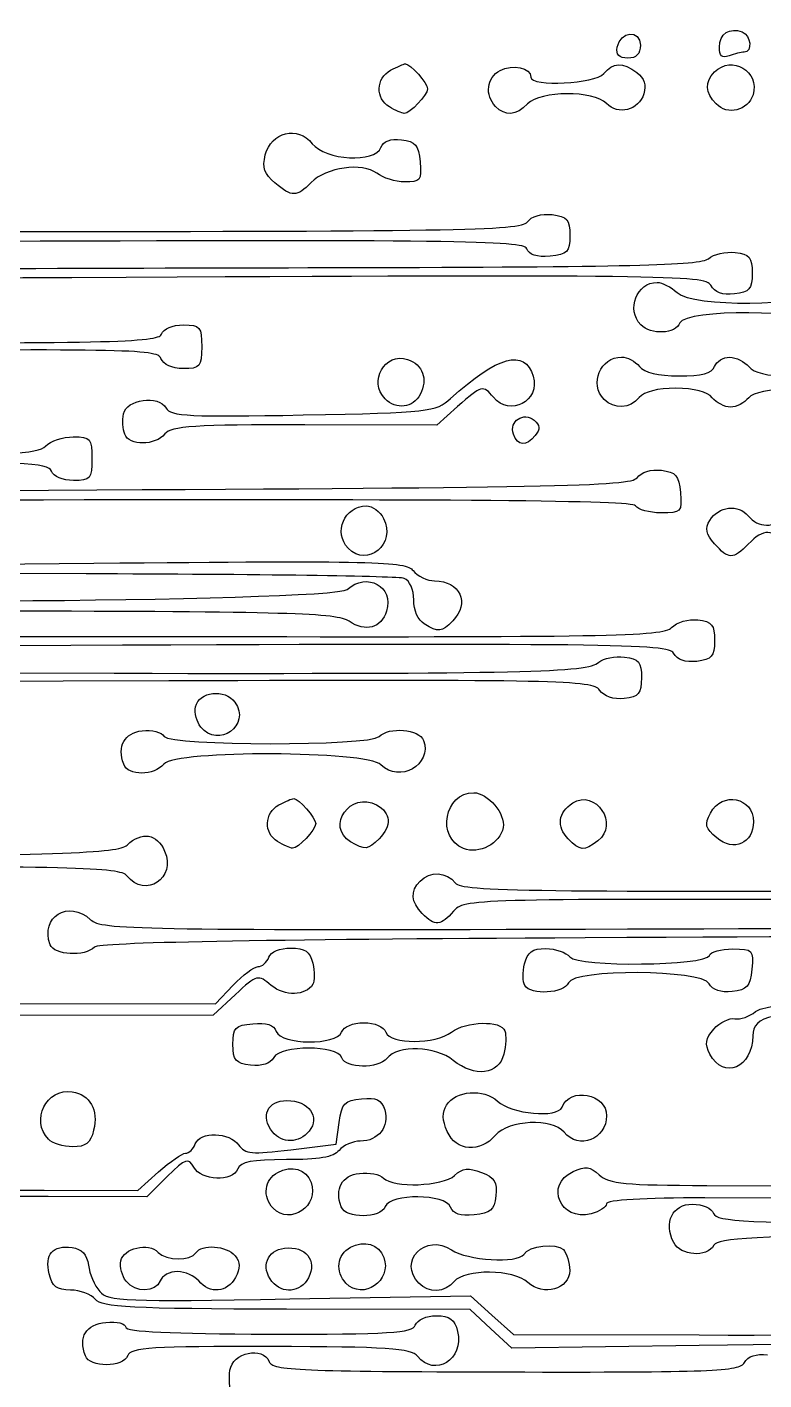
# Model space of a CAD drawing. Extents: x 25 to 242, y 39 to 365.
# Drawn here: x 71.3 to 96.76, y 302.19 to 348.99 of the extents above; entities that cross this region are included whole.
import ezdxf

# ---------------------------------------------------------------- set-up
doc = ezdxf.new("R2010")
doc.units = 0
doc.layers.add('Layer_1', color=7, linetype='CONTINUOUS')

msp = doc.modelspace()

# ---------------------------------------------------------------- linework, layer by layer
at = {"layer": 'Layer_1', "color": 7}
for points in [[(91.693743, 348.295209)], [(95.226589, 348.303005)], [(83.820013, 346.230999)], [(87.487013, 346.249045)], [(95.111709, 346.332049)], [(79.863213, 343.600207)], [(92.506861, 338.696982)], [(83.672903, 336.13016)], [(91.237963, 336.1141)], [(74.671633, 334.90857)], [(88.107913, 334.914342)], [(72.141283, 333.633713)], [(82.395943, 330.961703)], [(95.056849, 331.119818)], [(85.025063, 328.344755)], [(77.299603, 324.778341)], [(74.636063, 323.488971)], [(79.958193, 320.814203)], [(82.479843, 320.809203)], [(89.997263, 320.909903)], [(95.132869, 320.944263)], [(86.385233, 320.574383)], [(84.956253, 318.324393)], [(72.094893, 317.246373)], [(88.498593, 315.835953)], [(86.027323, 313.244433)], [(94.898489, 313.461863)], [(79.777623, 310.772323)], [(85.817713, 310.786603)], [(72.035233, 310.519043)], [(79.803043, 308.132333)], [(79.761503, 305.599063)], [(82.316663, 305.539363)], [(84.838353, 305.534463)]]:
    msp.add_lwpolyline(points, close=True, dxfattribs=at)
for points in [[(86.175763, 335.862846), (85.462333, 335.221406), (80.893443, 335.231106)], [(62.271533, 330.976257), (62.859673, 330.343456), (73.605343, 330.445376)], [(73.335703, 330.076048), (62.673573, 330.098698), (61.969473, 330.746588)], [(54.228003, 325.376366), (60.111003, 325.363876), (60.831023, 326.008743), (61.551053, 326.653609), (74.309813, 326.637999)], [(76.193883, 326.375117), (61.562933, 326.330377), (60.903143, 325.685384), (60.243353, 325.040391), (54.277433, 324.979421)], [(60.701033, 315.922463), (60.749833, 315.236413), (69.281583, 315.218313), (77.813333, 315.200213), (78.419333, 315.845323)], [(78.495203, 315.521513), (77.724113, 314.810923), (68.238223, 314.802923)], [(80.418863, 310.154983), (81.974373, 310.346903), (82.081793, 311.100803)], [(94.795149, 308.919183), (98.130849, 308.912183), (98.773209, 309.532473), (99.415579, 310.152753), (133.038529, 310.228853), (166.661475, 310.304953), (167.274495, 309.644513), (167.887515, 308.984073), (174.171206, 308.973073), (180.454896, 308.962073), (181.246829, 308.315643), (182.038761, 307.669213), (185.935543, 307.659213)], [(185.723525, 307.246503), (181.739821, 307.243503), (181.145771, 307.882663), (180.551718, 308.521823), (174.229626, 308.535223), (167.907535, 308.548623), (167.109795, 309.226313), (166.312065, 309.904013), (132.906109, 309.870213), (99.500139, 309.836413), (98.814819, 309.158903), (98.129509, 308.481403), (94.724729, 308.488403)], [(71.885713, 308.752453), (75.125143, 308.745453), (75.845163, 309.390323)], [(76.143013, 309.228093), (75.434293, 308.529343), (72.022923, 308.536343)], [(82.153423, 308.179833), (82.153423, 308.179433)], [(74.718143, 305.609653), (74.718123, 305.609763)], [(80.373673, 304.993503), (86.618933, 305.103883), (87.361203, 304.432183), (88.103473, 303.760493), (94.527109, 303.746893)], [(94.522859, 303.386023), (88.046543, 303.294923), (87.327803, 303.960223), (86.609073, 304.625513), (80.263363, 304.639013)], [(73.311393, 303.024663), (73.311393, 303.025193)]]:
    msp.add_lwpolyline(points, dxfattribs=at)
for points in [[(91.693743, 348.295205), (91.800983, 348.856637), (92.496701, 348.917799), (92.494981, 348.365645)], [(95.226639, 348.303005), (95.227639, 348.762535), (95.576279, 348.993251), (96.016299, 348.826205)], [(96.016299, 348.826205), (96.317579, 348.71183), (96.374139, 348.12611), (96.083799, 348.126726)], [(92.057913, 347.919845), (91.757173, 347.92048), (91.644373, 348.036756), (91.693743, 348.295209)], [(92.494981, 348.365645), (92.493981, 348.057297), (92.358643, 347.919206), (92.057913, 347.919845)], [(95.558039, 347.997058), (95.322129, 347.904858), (95.225629, 347.993958), (95.226589, 348.303005)], [(91.231073, 347.383052), (91.554963, 347.780976), (91.877863, 347.790885), (92.372553, 347.418072)], [(95.055819, 347.439561), (95.645269, 348.040769), (96.638449, 347.453161), (96.387659, 346.651568)], [(96.083799, 348.126726), (95.977669, 348.126952), (95.741079, 348.068606), (95.558039, 347.997058)], [(83.819983, 346.230999), (83.331763, 346.524146), (83.355243, 347.221978), (83.862683, 347.498861)], [(83.862683, 347.498861), (84.086623, 347.62106), (84.316583, 347.720942), (84.373723, 347.72082)], [(84.373723, 347.72082), (84.548113, 347.72045), (85.135963, 347.053995), (85.135353, 346.857342)], [(87.487013, 346.249039), (87.109993, 346.63765), (87.186123, 347.240319), (87.643773, 347.490051)], [(87.643773, 347.490051), (88.071223, 347.723306), (88.709993, 347.583931), (88.708983, 347.257624)], [(88.708983, 347.257624), (88.707983, 346.917853), (90.942903, 347.029002), (91.231073, 347.383052)], [(92.372553, 347.418072), (92.629681, 347.224292), (92.707729, 346.9875), (92.613611, 346.686695)], [(95.111719, 346.332049), (94.735789, 346.719543), (94.716899, 347.093869), (95.055819, 347.439561)], [(85.135353, 346.857342), (85.134553, 346.63466), (84.530043, 345.99411), (84.329643, 346.003745)], [(91.319993, 346.349575), (90.878963, 346.804167), (89.045263, 346.795156), (88.595263, 346.336185)], [(88.595263, 346.336185), (88.190353, 345.923203), (87.830573, 345.89491), (87.487013, 346.249045)], [(92.613611, 346.686695), (92.433661, 346.111546), (91.729063, 345.927924), (91.319993, 346.349575)], [(96.387659, 346.651568), (96.216649, 346.104973), (95.504919, 345.926746), (95.111709, 346.332049)], [(84.329643, 346.003745), (84.251243, 346.007545), (84.021893, 346.109778), (83.820013, 346.230999)], [(79.530933, 344.567232), (79.730183, 345.370533), (80.654813, 345.593871), (81.153303, 344.959101)], [(81.153303, 344.959101), (81.610823, 344.376512), (83.323023, 344.282228), (83.529253, 344.82827)], [(83.529253, 344.82827), (83.612353, 345.048271), (83.858033, 345.141441), (84.235523, 345.0961)], [(84.235523, 345.0961), (84.718203, 345.03813), (84.824973, 344.910182), (84.878063, 344.326178)], [(79.863213, 343.600214), (79.497303, 343.905583), (79.421523, 344.126119), (79.530933, 344.567232)], [(83.385293, 343.934454), (82.892443, 344.319762), (81.630343, 344.141573), (81.112693, 343.613597)], [(84.878063, 344.326178), (84.936363, 343.684648), (84.892063, 343.626461), (84.350553, 343.633888)], [(81.112693, 343.613597), (80.614193, 343.105158), (80.458413, 343.103491), (79.863213, 343.600207)], [(84.350553, 343.633888), (84.025403, 343.638388), (83.591033, 343.773601), (83.385293, 343.934454)], [(68.658743, 341.922706), (86.085053, 341.917406), (88.373833, 341.954656), (88.583403, 342.246805)], [(88.583403, 342.246805), (88.729433, 342.45037), (89.057743, 342.548639), (89.440013, 342.503204)], [(89.440013, 342.503204), (89.973003, 342.439854), (90.059563, 342.33897), (90.057833, 341.783146)], [(90.057833, 341.783146), (90.055833, 341.211091), (89.977033, 341.129141), (89.371203, 341.070581)], [(88.567423, 341.325742), (88.462583, 341.608468), (86.070353, 341.637721), (68.658683, 341.569172)], [(89.371203, 341.070581), (88.912273, 341.026221), (88.647313, 341.110331), (88.567423, 341.325742)], [(94.843679, 340.980556), (95.028219, 341.136859), (95.444889, 341.232935), (95.769599, 341.194054)], [(95.769599, 341.194054), (96.270489, 341.134074), (96.359669, 341.025387), (96.357959, 340.476972)], [(82.299443, 340.673505), (92.058793, 340.691785), (94.575449, 340.753385), (94.843679, 340.980556)], [(72.847633, 340.322818), (54.303943, 340.230728), (50.940703, 340.167661), (50.797483, 339.909338)], [(60.482303, 340.603125), (65.766953, 340.629265), (75.584663, 340.660935), (82.299443, 340.673505)], [(94.929749, 340.06074), (94.740909, 340.409109), (93.408389, 340.424923), (72.847633, 340.322818)], [(96.357959, 340.476972), (96.355959, 339.923009), (96.268359, 339.82053), (95.743329, 339.76029)], [(92.506861, 338.69698), (92.004153, 339.215154), (92.370333, 340.162433), (93.072769, 340.160941)], [(93.072769, 340.160941), (93.242809, 340.160677), (93.552269, 340.001408), (93.760459, 339.807228)], [(93.760459, 339.807228), (94.303649, 339.300574), (98.237649, 339.331808), (98.795979, 339.847208)], [(95.743329, 339.76029), (95.329879, 339.71285), (95.065379, 339.81053), (94.929749, 340.06074)], [(98.778029, 338.737402), (98.389819, 339.219703), (94.041239, 339.238574), (93.860029, 338.758752)], [(75.938593, 338.365887), (76.009893, 338.554667), (76.325183, 338.688263), (76.697573, 338.687472)], [(76.697573, 338.687472), (77.285503, 338.686172), (77.334403, 338.628002), (77.332233, 337.931997)], [(93.860029, 338.758752), (93.714029, 338.372178), (92.859809, 338.333186), (92.506861, 338.696982)], [(62.172583, 338.07193), (74.106763, 338.04658), (75.831913, 338.08341), (75.938593, 338.365887)], [(77.332233, 337.931997), (77.330233, 337.235989), (77.280833, 337.177977), (76.692873, 337.179226)], [(75.925473, 337.532169), (75.805953, 337.854434), (74.654243, 337.873188), (62.115933, 337.757062)], [(76.692873, 337.179226), (76.297833, 337.180019), (76.006323, 337.314134), (75.925473, 337.532169)], [(83.672903, 336.13016), (83.085763, 336.735358), (83.662003, 337.752696), (84.446203, 337.495548)], [(84.446203, 337.495548), (84.975283, 337.322074), (85.160393, 336.810026), (84.884063, 336.284352)], [(85.934623, 336.14409), (87.567283, 337.62318), (88.495113, 337.874378), (88.788383, 336.9167)], [(91.237963, 336.1141), (90.718673, 336.649368), (91.105803, 337.579545), (91.847223, 337.577971)], [(91.847223, 337.577971), (92.041113, 337.577442), (92.317013, 337.431532), (92.460341, 337.25347)], [(95.058019, 337.247951), (95.125119, 337.425568), (95.360499, 337.570507), (95.581129, 337.570039)], [(95.581129, 337.570039), (95.801759, 337.56951), (96.099539, 337.423499), (96.242869, 337.245435)], [(92.460341, 337.25347), (92.631661, 337.040626), (93.100349, 336.928914), (93.828489, 336.927366)], [(93.828489, 336.927366), (94.619129, 336.925766), (94.970949, 337.017416), (95.058019, 337.247951)], [(96.242869, 337.245435), (96.414189, 337.032593), (96.882879, 336.920878), (97.611019, 336.91933)], [(87.413573, 336.186855), (87.064063, 336.621065), (87.000623, 336.604454), (86.175763, 335.862846)], [(88.788383, 336.9167), (89.049973, 336.062439), (87.973643, 335.491043), (87.413573, 336.186855)], [(98.761599, 336.293543), (98.762599, 336.633316), (96.527679, 336.522167), (96.239509, 336.168115)], [(74.629673, 335.608896), (74.725073, 336.115764), (75.852443, 336.272146), (76.101313, 335.813033)], [(80.838963, 335.573392), (85.205723, 335.656022), (85.422703, 335.68032), (85.934623, 336.14409)], [(84.884063, 336.284352), (84.638093, 335.816431), (84.049923, 335.741551), (83.672903, 336.13016)], [(92.456981, 336.17615), (92.140773, 335.787655), (91.582253, 335.759225), (91.237963, 336.1141)], [(93.718829, 336.496669), (93.086979, 336.497969), (92.623031, 336.380168), (92.456981, 336.17615)], [(94.978669, 336.170795), (94.813879, 336.375514), (94.350679, 336.495325), (93.718829, 336.496669)], [(95.608079, 335.84626), (95.405229, 335.846789), (95.121989, 335.99273), (94.978669, 336.170795)], [(96.239509, 336.168115), (96.095069, 335.990664), (95.810929, 335.845828), (95.608079, 335.84626)], [(74.671673, 334.908544), (74.608273, 335.079515), (74.589373, 335.394673), (74.629673, 335.608896)], [(76.101313, 335.813033), (76.253033, 335.53313), (76.922313, 335.499277), (80.838963, 335.573392)], [(88.107923, 334.914344), (87.944273, 335.355635), (88.462843, 335.698704), (88.825123, 335.38883)], [(80.893443, 335.231106), (77.088573, 335.239206), (76.280643, 335.186856), (76.061953, 334.91817)], [(88.825123, 335.38883), (89.029683, 335.213855), (89.037633, 335.08394), (88.857323, 334.862422)], [(71.932883, 334.496014), (72.106803, 334.673404), (72.539553, 334.817925), (72.894533, 334.817171)], [(72.894533, 334.817171), (73.492073, 334.815871), (73.539793, 334.759851), (73.537613, 334.061677)], [(76.061953, 334.91817), (75.727403, 334.507156), (74.822803, 334.500888), (74.671633, 334.90857)], [(88.857323, 334.862422), (88.539763, 334.472271), (88.264783, 334.491323), (88.107913, 334.914342)], [(65.334773, 334.186833), (70.638493, 334.175563), (71.665903, 334.223713), (71.932883, 334.496014)], [(72.141283, 333.633713), (72.038193, 333.9117), (71.096273, 333.959132), (65.440513, 333.971146)], [(73.537613, 334.061677), (73.535613, 333.365669), (73.486213, 333.307657), (72.898253, 333.308906)], [(92.377893, 333.39963), (92.525211, 333.59769), (92.862319, 333.701565), (93.219259, 333.658882)], [(70.276853, 332.966627), (89.573413, 333.057157), (92.160863, 333.107853), (92.377893, 333.39963)], [(72.898253, 333.308906), (72.525863, 333.309699), (72.211403, 333.444632), (72.141283, 333.633713)], [(93.219259, 333.658882), (93.720419, 333.598962), (93.824919, 333.476637), (93.878499, 332.887273)], [(93.878499, 332.887273), (93.939399, 332.217477), (93.909999, 332.186945), (93.205759, 332.188439)], [(92.323753, 332.433139), (92.216653, 332.611963), (86.415113, 332.663181), (70.389843, 332.626772)], [(82.395943, 330.961703), (81.869803, 331.504023), (82.265583, 332.427146), (83.023533, 332.425535)], [(83.023533, 332.425535), (83.227513, 332.425005), (83.495013, 332.230613), (83.617983, 331.993343)], [(93.205759, 332.188439), (92.800729, 332.189233), (92.403833, 332.299414), (92.323753, 332.433139)], [(94.890659, 331.928147), (95.190499, 332.415562), (95.886029, 332.497578), (96.218359, 332.084712)], [(83.617983, 331.993343), (84.069293, 331.122536), (83.063583, 330.273525), (82.395943, 330.961703)], [(95.056849, 331.1198), (94.758729, 331.459401), (94.719549, 331.649985), (94.890659, 331.928147)], [(96.218359, 332.084712), (96.559729, 331.660608), (97.148109, 331.654539), (97.487589, 332.071612)], [(97.630219, 331.062538), (97.028189, 331.645465), (96.761719, 331.653461), (96.223719, 331.104738)], [(96.223719, 331.104738), (95.694779, 330.565249), (95.541959, 330.567226), (95.056849, 331.119818)], [(73.605343, 330.445376), (83.420813, 330.538476), (84.375783, 330.516506), (84.637283, 330.191633)], [(84.329833, 329.92191), (84.147233, 329.99423), (79.199883, 330.063592), (73.335703, 330.076048)], [(82.366023, 329.540251), (83.044313, 330.152786), (83.985743, 329.633061), (83.722433, 328.791441)], [(84.637283, 330.191633), (84.794743, 329.996018), (85.129483, 329.83553), (85.381153, 329.834995)], [(58.488673, 329.39372), (58.905293, 328.964282), (81.884383, 329.105303), (82.366023, 329.540251)], [(84.659913, 329.177785), (84.660913, 329.537664), (84.524853, 329.844668), (84.329833, 329.92191)], [(85.381153, 329.834995), (86.260713, 329.833095), (86.609773, 329.061745), (86.008553, 328.448529)], [(85.025063, 328.344755), (84.811673, 328.472885), (84.658803, 328.821632), (84.659913, 329.177785)], [(82.428893, 328.435857), (82.007163, 328.720678), (80.359613, 328.76834), (70.188783, 328.789943)], [(83.722433, 328.791441), (83.536673, 328.197721), (82.999953, 328.050184), (82.428893, 328.435857)], [(76.392883, 327.911646), (91.406113, 327.882726), (93.277639, 327.915846), (93.571969, 328.216091)], [(86.008553, 328.448529), (85.624553, 328.056874), (85.522453, 328.0461), (85.025063, 328.344755)], [(93.571969, 328.216091), (93.757449, 328.405273), (94.155989, 328.522518), (94.480919, 328.48349)], [(94.480919, 328.48349), (94.969009, 328.42486), (95.059229, 328.312847), (95.057529, 327.767599)], [(54.021933, 327.818036), (57.059123, 327.887366), (67.126053, 327.929492), (76.392883, 327.911646)], [(93.639049, 327.333417), (93.463129, 327.657963), (91.644793, 327.678638), (70.926503, 327.59164)], [(95.057529, 327.767599), (95.055529, 327.213635), (94.967929, 327.111157), (94.442899, 327.050914)], [(91.059683, 327.019441), (91.221053, 327.156054), (91.618753, 327.236016), (91.943463, 327.197138)], [(91.943463, 327.197138), (92.444341, 327.137168), (92.533531, 327.028469), (92.531821, 326.480056)], [(94.442899, 327.050914), (94.039519, 327.004634), (93.764969, 327.101114), (93.639049, 327.333417)], [(74.309813, 326.637999), (88.652313, 326.620459), (90.641923, 326.665769), (91.059683, 327.019441)], [(91.081313, 326.058078), (90.844663, 326.391871), (89.692943, 326.416398), (76.193883, 326.375117)], [(92.531821, 326.480056), (92.529821, 325.930287), (92.440721, 325.823398), (91.933803, 325.764983)], [(77.120593, 325.478984), (77.220393, 326.006616), (78.144623, 326.115048), (78.482313, 325.63874)], [(91.933803, 325.764983), (91.556653, 325.721523), (91.243613, 325.829143), (91.081313, 326.058078)], [(77.299603, 324.778341), (77.160863, 324.950704), (77.080313, 325.265992), (77.120593, 325.478984)], [(78.482313, 325.63874), (79.045863, 324.843833), (77.911273, 324.018434), (77.299603, 324.778341)], [(74.636063, 323.488985), (74.404043, 324.114626), (74.658663, 324.577814), (75.273463, 324.648661)], [(75.273463, 324.648661), (75.606793, 324.687071), (75.950343, 324.600231), (76.036903, 324.455685)], [(76.036903, 324.455685), (76.236653, 324.122138), (83.137883, 324.115311), (83.464403, 324.448285)], [(83.464403, 324.448285), (83.808873, 324.799628), (84.853553, 324.706963), (84.999993, 324.312075)], [(83.527543, 323.471161), (83.054823, 323.958425), (76.420403, 323.982661), (76.026383, 323.498571)], [(84.999993, 324.312075), (85.307993, 323.48153), (84.155843, 322.82354), (83.527543, 323.471161)], [(76.026383, 323.498571), (75.691843, 323.087554), (74.787233, 323.081286), (74.636063, 323.488971)], [(82.479863, 320.809203), (81.602983, 321.335726), (82.478863, 322.578644), (83.376933, 322.082833)], [(86.385233, 320.574383), (85.432703, 320.956393), (85.718133, 322.508445), (86.740533, 322.506273)], [(86.740533, 322.506273), (87.216863, 322.505173), (87.843073, 321.763772), (87.753383, 321.306973)], [(90.154233, 322.151974), (90.941103, 322.65737), (91.776563, 321.401774), (91.025933, 320.841903)], [(94.913279, 321.803466), (95.315189, 322.56803), (96.406549, 322.346621), (96.403919, 321.501058)], [(79.958173, 320.814203), (79.469953, 321.107353), (79.493443, 321.805186), (80.000873, 322.08207)], [(80.000873, 322.08207), (80.224803, 322.204268), (80.454773, 322.304151), (80.511903, 322.304029)], [(80.511903, 322.304029), (80.686303, 322.303764), (81.274153, 321.637205), (81.273533, 321.440551)], [(83.376933, 322.082833), (83.881153, 321.804603), (83.913123, 321.371734), (83.463333, 320.912983)], [(89.997263, 320.909863), (89.588993, 321.330694), (89.652013, 321.829405), (90.154233, 322.151974)], [(95.132869, 320.944263), (94.735999, 321.275473), (94.703199, 321.40381), (94.913279, 321.803466)], [(74.751023, 320.694943), (75.271833, 321.175713), (75.785343, 321.094223), (76.052403, 320.488433)], [(81.273533, 321.440551), (81.272733, 321.217873), (80.668233, 320.577313), (80.467833, 320.586953)], [(87.753383, 321.306973), (87.644043, 320.750093), (86.917353, 320.360983), (86.385233, 320.574383)], [(96.403919, 321.501058), (96.401919, 320.753693), (95.719329, 320.454833), (95.132869, 320.944263)], [(61.456783, 320.261343), (72.632703, 320.352743), (74.444313, 320.411813), (74.751023, 320.694943)], [(80.467833, 320.586953), (80.389433, 320.590953), (80.160083, 320.692983), (79.958193, 320.814203)], [(83.463333, 320.912983), (83.079333, 320.521323), (82.977233, 320.510553), (82.479843, 320.809203)], [(91.025933, 320.841903), (90.537243, 320.477393), (90.408583, 320.485893), (89.997263, 320.909903)], [(76.052403, 320.488433), (76.467323, 319.547223), (75.385813, 318.837333), (74.746673, 319.631373)], [(74.746673, 319.631373), (74.510883, 319.924303), (72.958703, 319.963533), (61.603043, 319.963573)], [(84.881793, 319.451103), (85.228883, 319.805123), (85.786783, 319.773513), (86.101933, 319.382003)], [(84.956293, 318.324373), (84.562693, 318.730073), (84.538183, 319.100683), (84.881793, 319.451103)], [(86.101933, 319.382003), (86.333323, 319.094553), (88.622453, 319.064403), (105.617529, 319.125033)], [(72.094893, 317.246403), (71.737053, 318.211353), (72.730033, 318.824783), (73.494963, 318.111313)], [(99.957499, 318.811093), (86.715123, 318.833093), (86.384543, 318.823593), (86.036403, 318.408993)], [(86.036403, 318.408993), (85.605583, 317.895913), (85.388463, 317.878913), (84.956253, 318.324393)], [(73.494963, 318.111313), (73.857293, 317.773343), (75.133773, 317.749283), (90.594593, 317.788963)], [(90.594593, 317.788963), (106.533819, 317.829863), (107.315729, 317.850063), (107.586939, 318.228143)], [(90.591673, 317.484423), (79.097063, 317.423023), (73.782093, 317.322583), (73.626593, 317.163973)], [(107.597949, 317.196403), (107.345659, 317.552253), (106.370069, 317.568783), (90.591673, 317.484423)], [(73.626593, 317.163973), (73.295893, 316.826683), (72.229253, 316.884083), (72.094893, 317.246373)], [(79.654123, 316.812293), (79.725223, 317.000453), (80.040273, 317.134673), (80.409103, 317.133893)], [(80.409103, 317.133893), (80.905133, 317.132893), (81.069643, 317.018573), (81.169333, 316.605863)], [(88.492553, 316.590023), (88.592863, 316.994473), (88.761983, 317.115873), (89.223733, 317.114883)], [(89.223733, 317.114883), (89.554113, 317.114093), (89.929153, 316.983503), (90.057153, 316.824473)], [(90.057153, 316.824473), (90.344613, 316.467343), (94.761189, 316.514833), (94.879919, 316.876373)], [(94.879919, 316.876373), (94.920819, 317.000893), (95.283359, 317.102063), (95.685569, 317.101213)], [(95.685569, 317.101213), (96.384039, 317.099213), (96.413809, 317.068213), (96.348829, 316.399543)], [(78.419333, 315.845323), (78.752633, 316.200133), (79.139363, 316.490193), (79.278743, 316.489893)], [(79.278743, 316.489893), (79.418123, 316.489633), (79.587043, 316.634683), (79.654123, 316.812293)], [(81.169333, 316.605863), (81.239333, 316.316183), (81.241533, 315.988523), (81.174333, 315.877723)], [(88.498553, 315.835883), (88.423453, 315.961283), (88.420753, 316.300643), (88.492553, 316.590023)], [(94.870549, 315.900153), (94.604699, 316.390613), (90.190583, 316.416073), (90.006333, 315.928253)], [(96.348829, 316.399543), (96.291129, 315.805373), (96.188089, 315.688783), (95.668179, 315.629133)], [(79.734523, 315.841323), (79.274923, 316.224883), (79.252053, 316.218983), (78.495203, 315.521513)], [(90.006333, 315.928253), (89.866433, 315.557823), (88.707653, 315.486893), (88.498593, 315.835953)], [(81.174333, 315.877723), (80.929733, 315.474553), (80.196223, 315.455993), (79.734523, 315.841323)], [(95.668179, 315.629133), (95.271799, 315.583633), (94.990259, 315.679333), (94.870549, 315.900153)], [(96.469679, 314.932833), (97.029509, 315.406783), (103.153019, 315.508183), (103.522119, 315.049613)], [(78.412773, 313.802133), (78.414773, 314.374183), (78.493473, 314.456133), (79.099393, 314.514693)], [(79.099393, 314.514693), (79.570903, 314.560293), (79.822933, 314.475893), (79.909063, 314.243643)], [(82.167563, 314.225043), (82.239263, 314.414833), (82.554893, 314.547423), (82.933143, 314.546613)], [(82.933143, 314.546613), (83.311393, 314.545823), (83.626213, 314.411883), (83.696703, 314.221793)], [(85.966823, 314.223793), (86.466093, 314.608993), (87.687103, 314.637493), (87.812873, 314.266893)], [(95.037479, 314.330253), (95.242009, 314.560733), (95.566499, 314.721663), (95.758559, 314.687873)], [(95.758559, 314.687873), (95.950619, 314.654073), (96.270619, 314.764273), (96.469679, 314.932833)], [(100.112029, 314.941113), (97.090069, 314.947113), (96.382969, 314.787613), (96.380819, 314.097223)], [(79.909063, 314.243643), (80.081543, 313.778563), (81.992993, 313.762853), (82.167563, 314.225043)], [(83.696703, 314.221793), (83.854583, 313.796063), (85.414193, 313.797463), (85.966823, 314.223793)], [(87.812873, 314.266893), (87.863173, 314.118653), (87.844773, 313.755093), (87.771973, 313.458993)], [(94.898489, 313.461853), (94.712269, 313.821153), (94.740129, 313.995183), (95.037479, 314.330253)], [(96.380819, 314.097223), (96.377819, 312.990233), (95.367299, 312.557293), (94.898489, 313.461863)], [(79.022923, 313.082833), (78.498283, 313.145333), (78.411043, 313.248163), (78.412773, 313.802133)], [(82.175223, 313.335303), (82.012263, 313.774743), (80.060453, 313.783933), (79.820003, 313.346403)], [(86.027343, 313.244503), (85.408773, 313.745973), (84.116693, 313.785763), (83.733633, 313.315103)], [(79.820003, 313.346403), (79.701143, 313.130133), (79.416423, 313.035983), (79.022923, 313.082833)], [(83.733633, 313.315103), (83.433533, 312.946403), (82.314063, 312.960913), (82.175223, 313.335303)], [(87.771973, 313.458993), (87.597233, 312.748183), (86.765603, 312.645913), (86.027323, 313.244433)], [(72.035233, 310.519043), (71.403823, 311.169873), (71.969433, 312.297763), (72.858393, 312.160603)], [(85.793733, 311.702383), (86.100433, 312.201583), (87.082773, 312.277283), (87.553733, 311.838003)], [(89.786073, 311.632233), (90.052333, 312.337253), (91.331133, 312.088663), (91.328773, 311.332343)], [(72.858393, 312.160603), (73.474253, 312.065603), (73.771133, 311.530543), (73.597173, 310.829183)], [(79.777623, 310.772303), (79.347953, 311.306113), (79.603153, 311.860353), (80.277963, 311.858923)], [(80.277963, 311.858923), (81.031463, 311.856923), (81.443273, 311.287593), (81.044793, 310.798023)], [(82.081793, 311.100803), (82.175993, 311.762193), (82.270833, 311.862643), (82.854413, 311.919433)], [(82.854413, 311.919433), (83.377693, 311.970333), (83.549263, 311.887333), (83.658593, 311.530323)], [(85.817733, 310.786603), (85.644383, 311.179843), (85.637363, 311.447833), (85.793733, 311.702383)], [(87.553733, 311.838003), (88.040253, 311.384213), (89.636823, 311.237053), (89.786073, 311.632233)], [(83.658593, 311.530323), (83.833383, 310.959543), (83.435773, 310.451533), (82.815263, 310.452853)], [(89.856003, 310.761303), (89.459373, 311.254053), (87.932193, 311.187823), (87.487813, 310.658593)], [(91.328773, 311.332343), (91.325773, 310.514353), (90.357203, 310.138623), (89.856003, 310.761303)], [(73.597173, 310.829183), (73.486243, 310.381923), (73.328163, 310.257743), (72.870983, 310.258713)], [(77.112063, 310.357223), (77.275993, 310.791283), (78.293913, 310.766273), (78.610013, 310.320423)], [(81.044793, 310.798023), (80.698343, 310.372383), (80.109163, 310.360423), (79.777623, 310.772323)], [(87.487813, 310.658593), (86.965013, 310.035973), (86.120073, 310.100743), (85.817713, 310.786603)], [(72.870983, 310.258713), (72.549573, 310.259503), (72.173483, 310.376543), (72.035233, 310.519043)], [(76.777643, 310.034743), (76.894493, 310.034493), (77.044973, 310.179613), (77.112063, 310.357223)], [(78.610013, 310.320423), (78.829393, 310.010983), (79.071903, 309.988803), (80.418863, 310.154983)], [(82.815263, 310.452853), (82.554623, 310.453383), (82.223203, 310.308673), (82.078763, 310.131213)], [(75.845163, 309.390323), (76.241173, 309.745003), (76.660793, 310.034983), (76.777643, 310.034743)], [(77.057563, 309.549353), (76.871433, 309.890713), (76.783883, 309.859963), (76.143013, 309.228093)], [(82.078763, 310.131213), (81.888573, 309.897553), (81.386803, 309.809493), (80.259243, 309.811883)], [(78.580353, 309.492253), (78.409793, 309.040653), (77.312503, 309.081793), (77.057563, 309.549353)], [(80.259243, 309.811883), (79.069163, 309.813883), (78.673583, 309.739083), (78.580353, 309.492253)], [(79.803043, 308.132333), (79.426023, 308.520943), (79.502153, 309.123613), (79.959803, 309.373353)], [(79.959803, 309.373353), (80.435843, 309.633113), (80.943873, 309.479083), (81.112713, 309.023783)], [(82.786693, 309.338713), (83.117743, 309.376913), (83.490233, 309.303413), (83.614443, 309.175353)], [(86.075413, 309.267153), (86.352253, 309.522723), (86.557543, 309.546193), (86.999333, 309.372823)], [(86.999333, 309.372823), (87.455923, 309.193643), (87.553933, 309.033743), (87.499003, 308.557643)], [(90.790133, 307.938143), (89.723463, 307.666123), (89.179073, 308.940383), (90.166133, 309.398753)], [(90.166133, 309.398753), (90.593613, 309.597263), (90.762883, 309.575983), (91.075433, 309.284463)], [(68.461273, 309.100653), (68.617533, 308.812403), (69.149863, 308.758273), (71.885713, 308.752453)], [(81.112713, 309.023783), (81.411743, 308.217443), (80.393133, 307.524103), (79.803043, 308.132333)], [(82.153423, 308.179433), (81.922053, 308.803333), (82.176023, 309.268273), (82.786693, 309.338713)], [(83.614443, 309.175353), (83.955693, 308.823613), (85.663963, 308.887333), (86.075413, 309.267153)], [(91.075433, 309.284463), (91.399163, 308.982503), (91.983173, 308.925153), (94.795149, 308.919183)], [(72.022923, 308.536343), (69.184433, 308.542343), (68.591063, 308.489343), (68.489583, 308.220653)], [(85.936393, 308.170233), (85.763913, 308.635323), (83.852463, 308.651033), (83.677893, 308.188833)], [(87.499003, 308.557643), (87.442003, 308.063853), (87.316833, 307.954363), (86.746063, 307.899193)], [(94.724729, 308.488403), (92.639051, 308.492403), (91.319693, 308.413803), (91.319293, 308.284273)], [(83.677893, 308.188833), (83.519663, 307.769873), (82.308083, 307.762443), (82.153423, 308.179833)], [(86.746063, 307.899193), (86.274553, 307.853593), (86.022523, 307.937993), (85.936393, 308.170233)], [(91.319293, 308.284273), (91.319023, 308.168023), (91.080813, 308.012273), (90.790133, 307.938143)], [(93.644859, 306.946013), (93.288679, 307.633253), (93.601359, 308.273723), (94.292349, 308.272263)], [(94.292349, 308.272263), (94.642949, 308.271463), (94.956149, 308.132653), (95.024799, 307.947503)], [(95.024799, 307.947503), (95.128239, 307.668573), (96.150459, 307.621913), (102.451459, 307.608533)], [(82.473423, 306.780373), (82.949473, 307.040143), (83.457493, 306.886113), (83.626343, 306.430813)], [(84.838353, 305.534363), (84.099573, 306.295863), (85.069433, 307.292333), (85.962403, 306.689253)], [(102.263459, 307.212113), (96.466729, 307.164013), (95.173149, 307.099253), (95.034399, 306.850413)], [(72.061103, 305.857263), (71.897613, 306.534123), (72.188013, 306.871333), (72.850393, 306.773783)], [(72.850393, 306.773783), (73.196353, 306.722883), (73.368483, 306.536993), (73.417243, 306.161813)], [(74.539123, 306.310403), (74.623323, 306.755353), (75.491823, 306.953993), (75.829833, 306.605583)], [(75.829833, 306.605583), (76.115013, 306.311623), (76.955583, 306.298043), (77.129423, 306.584583)], [(77.129423, 306.584583), (77.323893, 306.905153), (78.198233, 306.842643), (78.483893, 306.487783)], [(79.761503, 305.599063), (79.366113, 306.090273), (79.588733, 306.679183), (80.196783, 306.750573)], [(80.196783, 306.750573), (80.922003, 306.835673), (81.334783, 306.324093), (81.021563, 305.728243)], [(82.316663, 305.539363), (81.939653, 305.927973), (82.015773, 306.530643), (82.473423, 306.780373)], [(85.962403, 306.689253), (86.498073, 306.327483), (88.269183, 306.218283), (88.461423, 306.535173)], [(88.461423, 306.535173), (88.643613, 306.835493), (89.590203, 306.948153), (89.832543, 306.698363)], [(89.832543, 306.698363), (89.953683, 306.573493), (90.052103, 306.250173), (90.051263, 305.979873)], [(95.034399, 306.850413), (94.792229, 306.416103), (93.887229, 306.478363), (93.644859, 306.946013)], [(73.417243, 306.161813), (73.455743, 305.865463), (73.631513, 305.456523), (73.807833, 305.253053)], [(74.718123, 305.609763), (74.579393, 305.782123), (74.498833, 306.097413), (74.539123, 306.310403)], [(78.483893, 306.487783), (78.669083, 306.257713), (78.673203, 306.063343), (78.499893, 305.733623)], [(83.626343, 306.430813), (83.925363, 305.624463), (82.906753, 304.931133), (82.316663, 305.539363)], [(72.795783, 305.301263), (72.325743, 305.302263), (72.165953, 305.423193), (72.061103, 305.857263)], [(75.894663, 305.617653), (75.739183, 305.205993), (75.046903, 305.201373), (74.718143, 305.609653)], [(76.493753, 305.939573), (76.231323, 305.940103), (75.961743, 305.795273), (75.894663, 305.617653)], [(77.231483, 305.614813), (77.088153, 305.792873), (76.756183, 305.939023), (76.493753, 305.939573)], [(78.499893, 305.733623), (78.226163, 305.212883), (77.602063, 305.154423), (77.231483, 305.614813)], [(81.021563, 305.728243), (80.750233, 305.212083), (80.124613, 305.147943), (79.761503, 305.599063)], [(88.606493, 305.565463), (88.119633, 306.019583), (86.418613, 306.040233), (86.057373, 305.596463)], [(90.051263, 305.979873), (90.049263, 305.327683), (89.140783, 305.067103), (88.606493, 305.565463)], [(73.657063, 304.976243), (73.513733, 305.154303), (73.126153, 305.300563), (72.795783, 305.301263)], [(73.807833, 305.253053), (74.101663, 304.913993), (74.649543, 304.892333), (80.373673, 304.993503)], [(86.057373, 305.596463), (85.741153, 305.207963), (85.182643, 305.179533), (84.838353, 305.534463)], [(80.263363, 304.639013), (74.879093, 304.650413), (73.878173, 304.701513), (73.657063, 304.976243)], [(74.024053, 304.181103), (74.406573, 304.218203), (74.705183, 304.146703), (74.704783, 304.018063)], [(84.715833, 304.090873), (84.785133, 304.274273), (85.098753, 304.413263), (85.441733, 304.412533)], [(85.441733, 304.412533), (85.911503, 304.411533), (86.074733, 304.290903), (86.176523, 303.869503)], [(73.311393, 303.025193), (73.066893, 303.684503), (73.331693, 304.113973), (74.024053, 304.181103)], [(74.704783, 304.018063), (74.704253, 303.862703), (76.296043, 303.785563), (79.648963, 303.778443)], [(79.648963, 303.778443), (83.850583, 303.769443), (84.612203, 303.816443), (84.715833, 304.090873)], [(86.176523, 303.869503), (86.410633, 302.900273), (85.387473, 302.269213), (84.788463, 303.013393)], [(94.527109, 303.746893), (100.166959, 303.734893), (100.973579, 303.774793), (101.137889, 304.073773)], [(79.713773, 303.347373), (75.628433, 303.356373), (74.881213, 303.308673), (74.777713, 303.034663)], [(78.308483, 302.526693), (78.395083, 303.139133), (79.459523, 303.372173), (79.663093, 302.823243)], [(84.788463, 303.013393), (84.570703, 303.283933), (83.736613, 303.338823), (79.713773, 303.347373)], [(101.115919, 303.162323), (101.015899, 303.432053), (100.071979, 303.464083), (94.522859, 303.386023)], [(74.777713, 303.034663), (74.620653, 302.618813), (73.464863, 302.611353), (73.311393, 303.024663)], [(79.663093, 302.823243), (79.773843, 302.524603), (80.724473, 302.483363), (87.845883, 302.468233)], [(96.090499, 302.791643), (96.211589, 303.011983), (96.493709, 303.106443), (96.889809, 303.059283)], [(78.351883, 301.718603), (78.289083, 301.887883), (78.269583, 302.251523), (78.308483, 302.526693)], [(87.845883, 302.468233), (94.975789, 302.453033), (95.924909, 302.490333), (96.090499, 302.791643)]]:
    msp.add_open_spline(points, degree=3, dxfattribs=at)

doc.saveas('drawing.dxf')
